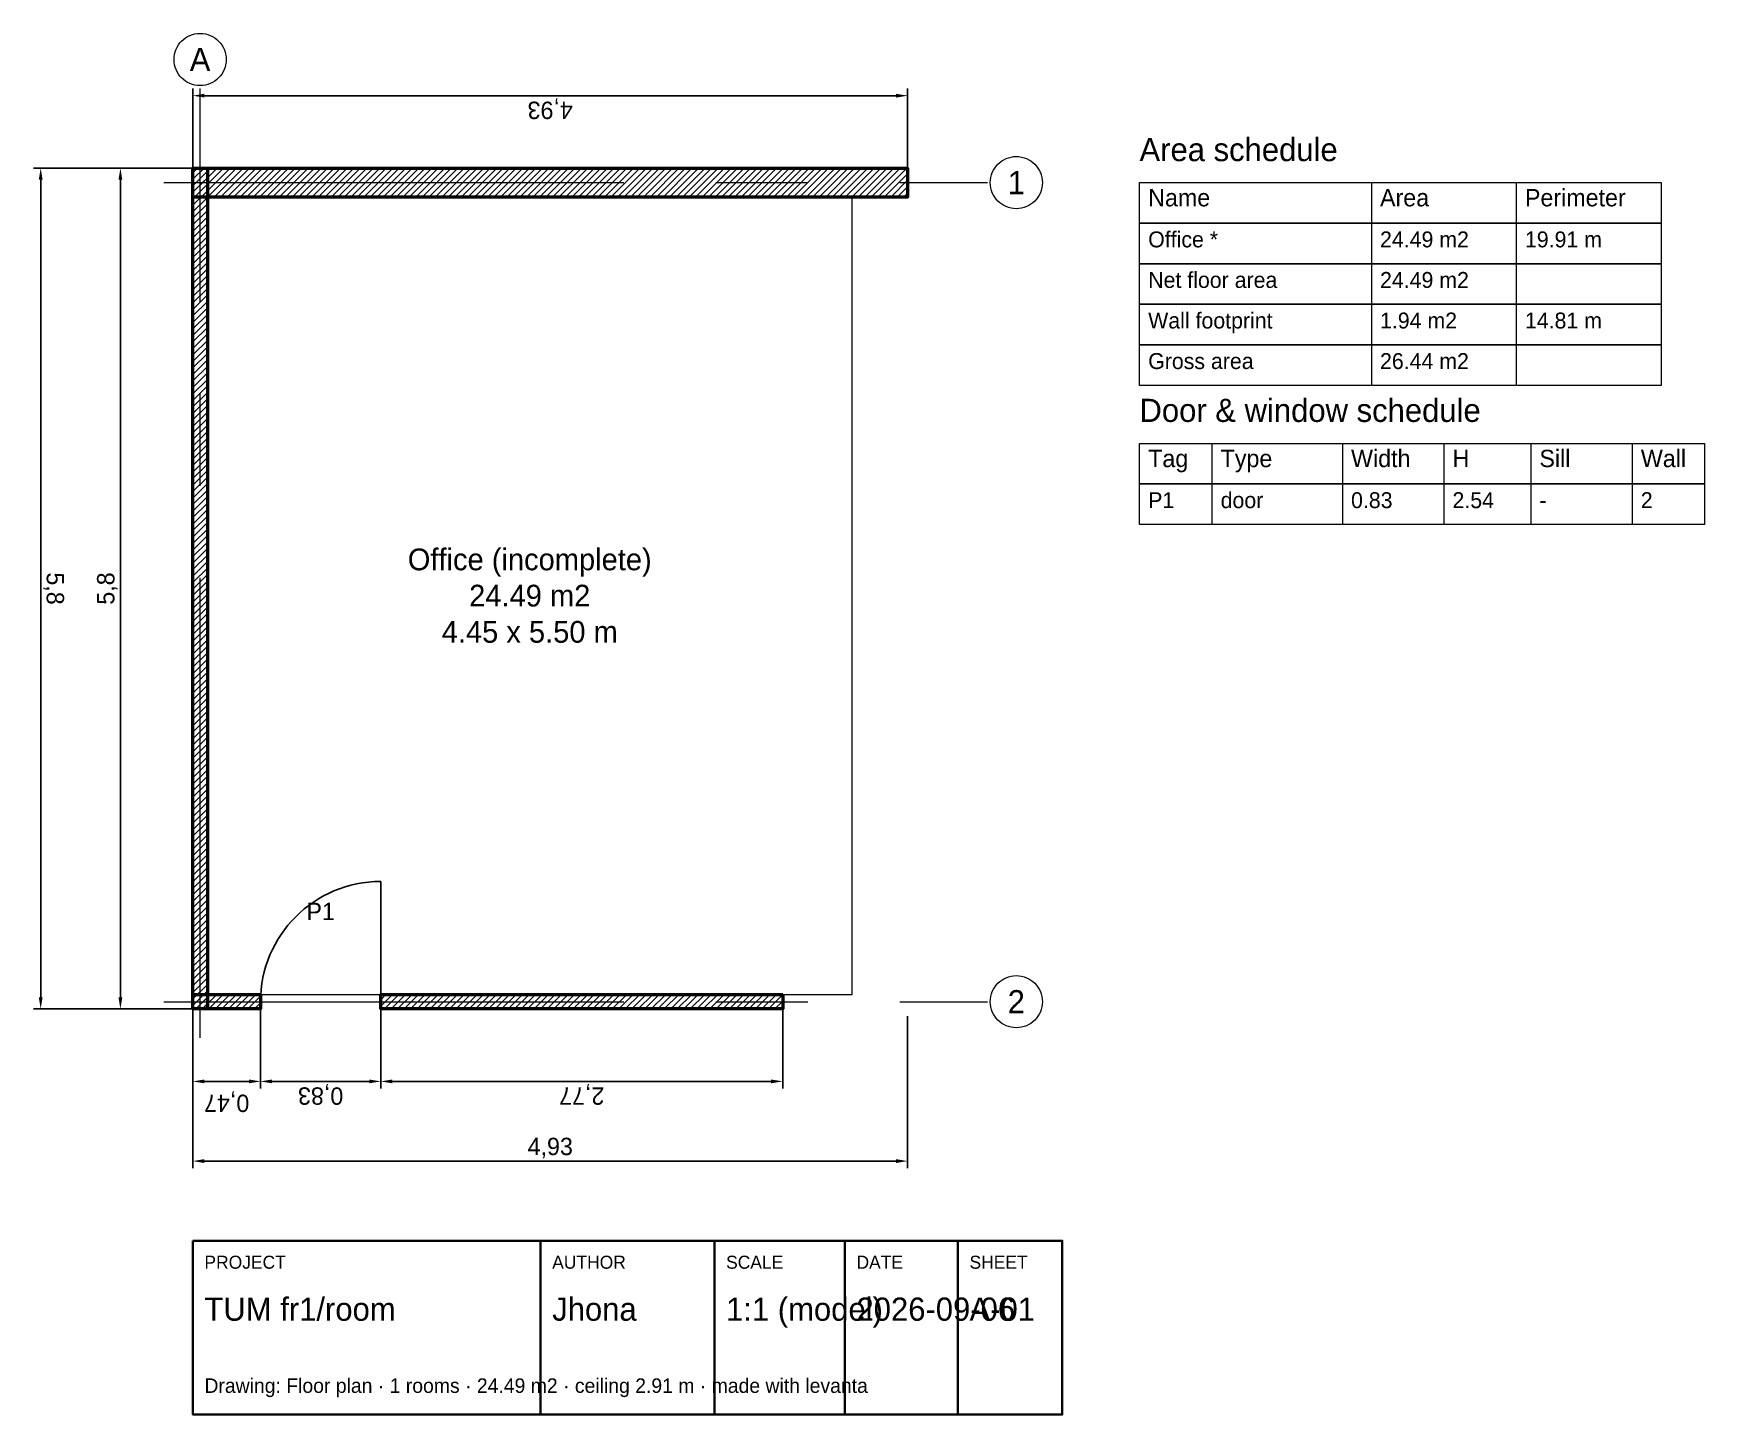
# Model space of a CAD drawing. Header units: metres. Extents: x -3.2 to 8.3, y -6 to 3.5.
import ezdxf
from ezdxf.enums import TextEntityAlignment as Align

# ---------------------------------------------------------------- set-up
doc = ezdxf.new("R2010")
doc.units = ezdxf.units.M
doc.linetypes.add('CENTER', pattern=[5.08, 3.175, -0.635, 0.635, -0.635])
doc.linetypes.add('DASHED', pattern=[1.524, 1.27, -0.254])
for name, color, linetype, lineweight in [('A-ANNO-DIMS', 4, 'CONTINUOUS', 13), ('A-ANNO-TABL', 7, 'CONTINUOUS', 18), ('A-ANNO-TEXT', 7, 'CONTINUOUS', 18), ('A-ANNO-TTLB', 7, 'CONTINUOUS', 35), ('A-AREA', 3, 'CONTINUOUS', 18), ('A-AREA-OPEN', 8, 'DASHED', 18), ('A-DOOR', 30, 'CONTINUOUS', 25), ('A-GRID', 1, 'CENTER', 13), ('A-WALL', 7, 'CONTINUOUS', 50), ('A-WALL-PATT', 8, 'CONTINUOUS', 13)]:
    doc.layers.add(name, color=color, linetype=linetype, lineweight=lineweight)
doc.dimstyles.new('LEVANTA', dxfattribs={"dimtxt": 0.12, "dimasz": 0.08, "dimexe": 0.05, "dimexo": 0.05, "dimgap": 0.03, "dimtad": 1, "dimcen": 2.5, "dimazin": 3, "dimtfac": 1, "dimtmove": 0, "dimatfit": 3})

# ---------------------------------------------------------------- blocks, each defined once
blk = doc.blocks.new('LEVANTA_DOOR')
at = {"layer": 'A-DOOR'}
blk.add_line((0, 0), (0, 1), dxfattribs=at)
blk.add_arc((0, 0), 1, 0, 90, dxfattribs=at)

msp = doc.modelspace()

# ---------------------------------------------------------------- hatches: boundary and pattern name
at = {"layer": 'A-WALL-PATT'}
h = msp.add_hatch(dxfattribs=at)
h.set_pattern_fill('ANSI31', scale=0.01)
h.paths.add_polyline_path([(-2.139, 2.563), (-2.039, 2.563), (-2.039, -3.241), (-2.139, -3.241), (-2.139, 2.563)])
h = msp.add_hatch(dxfattribs=at)
h.set_pattern_fill('ANSI31', scale=0.01)
h.paths.add_polyline_path([(-2.139, 2.363), (-2.139, 2.563), (2.794, 2.563), (2.794, 2.363), (-2.139, 2.363)])
h = msp.add_hatch(dxfattribs=at)
h.set_pattern_fill('ANSI31', scale=0.01)
h.paths.add_polyline_path([(-2.139, -3.141), (-1.672, -3.141), (-1.672, -3.241), (-2.139, -3.241), (-2.139, -3.141)])
h = msp.add_hatch(dxfattribs=at)
h.set_pattern_fill('ANSI31', scale=0.01)
h.paths.add_polyline_path([(1.932, -3.141), (1.932, -3.241), (-0.842, -3.241), (-0.842, -3.141), (1.932, -3.141)])

# ---------------------------------------------------------------- linework, layer by layer
at = {"layer": 'A-ANNO-TABL'}
for p, q in [((5.994, 2.463), (5.994, 2.183)), ((6.994, 2.463), (6.994, 2.183)), ((5.994, 2.183), (5.994, 1.903)), ((6.994, 2.183), (6.994, 1.903)), ((5.994, 1.903), (5.994, 1.623)), ((6.994, 1.903), (6.994, 1.623)), ((5.994, 1.623), (5.994, 1.343)), ((6.994, 1.623), (6.994, 1.343)), ((5.994, 1.343), (5.994, 1.063)), ((6.994, 1.343), (6.994, 1.063)), ((4.894, 0.663), (4.894, 0.383)), ((5.794, 0.663), (5.794, 0.383)), ((6.494, 0.663), (6.494, 0.383)), ((7.094, 0.663), (7.094, 0.383)), ((7.794, 0.663), (7.794, 0.383)), ((4.894, 0.383), (4.894, 0.103)), ((5.794, 0.383), (5.794, 0.103)), ((6.494, 0.383), (6.494, 0.103)), ((7.094, 0.383), (7.094, 0.103)), ((7.794, 0.383), (7.794, 0.103))]:
    msp.add_line(p, q, dxfattribs=at)
for points in [[(4.394, 2.463), (7.994, 2.463), (7.994, 2.183), (4.394, 2.183)], [(4.394, 2.183), (7.994, 2.183), (7.994, 1.903), (4.394, 1.903)], [(4.394, 1.903), (7.994, 1.903), (7.994, 1.623), (4.394, 1.623)], [(4.394, 1.623), (7.994, 1.623), (7.994, 1.343), (4.394, 1.343)], [(4.394, 1.343), (7.994, 1.343), (7.994, 1.063), (4.394, 1.063)], [(4.394, 0.663), (8.294, 0.663), (8.294, 0.383), (4.394, 0.383)], [(4.394, 0.383), (8.294, 0.383), (8.294, 0.103), (4.394, 0.103)]]:
    msp.add_lwpolyline(points, close=True, dxfattribs=at)
at = {"layer": 'A-ANNO-TTLB'}
for p, q in [((0.261, -4.841), (0.261, -6.041)), ((1.461, -4.841), (1.461, -6.041)), ((2.361, -4.841), (2.361, -6.041)), ((3.141, -4.841), (3.141, -6.041))]:
    msp.add_line(p, q, dxfattribs=at)
msp.add_lwpolyline([(-2.139, -4.841), (3.861, -4.841), (3.861, -6.041), (-2.139, -6.041)], close=True, dxfattribs=at)
at = {"layer": 'A-AREA'}
msp.add_lwpolyline([(-2.039, 2.363), (-2.039, -3.141), (2.411, -3.141), (2.411, 2.363)], close=True, dxfattribs=at)
at = {"layer": 'A-AREA-OPEN'}
for p, q in [((2.411, -3.141), (2.411, 2.213)), ((2.082, -3.141), (2.411, -3.141))]:
    msp.add_line(p, q, dxfattribs=at)
at = {"layer": 'A-GRID'}
for p, q in [((-2.089, -3.441), (-2.089, 3.113)), ((-2.339, 2.463), (3.344, 2.463)), ((-2.339, -3.191), (3.344, -3.191))]:
    msp.add_line(p, q, dxfattribs=at)
for centre in [(-2.089, 3.313), (3.544, 2.463), (3.544, -3.191)]:
    msp.add_circle(centre, 0.18, dxfattribs=at)
at = {"layer": 'A-WALL'}
for points in [[(-2.139, 2.563), (-2.039, 2.563), (-2.039, -3.241), (-2.139, -3.241), (-2.139, 2.563)], [(-2.139, 2.363), (-2.139, 2.563), (2.794, 2.563), (2.794, 2.363), (-2.139, 2.363)], [(-2.139, -3.141), (-1.672, -3.141), (-1.672, -3.241), (-2.139, -3.241), (-2.139, -3.141)], [(1.932, -3.141), (1.932, -3.241), (-0.842, -3.241), (-0.842, -3.141), (1.932, -3.141)]]:
    msp.add_lwpolyline(points, close=True, dxfattribs=at)

# ---------------------------------------------------------------- block references
at = {"layer": 'A-DOOR', "xscale": 0.830000000000001, "yscale": -0.830000000000001, "rotation": 180}
msp.add_blockref('LEVANTA_DOOR', (-0.842, -3.191), dxfattribs=at)

# ---------------------------------------------------------------- texts
at = {"layer": 'A-ANNO-TABL'}
for s, height, p in [('Area schedule', 0.16, (4.394, 2.563)), ('Perimeter', 0.12, (7.054, 2.263)), ('Name', 0.12, (4.454, 2.263)), ('Area', 0.12, (6.054, 2.263)), ('Office *', 0.11, (4.454, 1.983)), ('24.49 m2', 0.11, (6.054, 1.983)), ('19.91 m', 0.11, (7.054, 1.983)), ('Net floor area', 0.11, (4.454, 1.703)), ('24.49 m2', 0.11, (6.054, 1.703)), ('Wall footprint', 0.11, (4.454, 1.423)), ('1.94 m2', 0.11, (6.054, 1.423)), ('14.81 m', 0.11, (7.054, 1.423)), ('Gross area', 0.11, (4.454, 1.143)), ('26.44 m2', 0.11, (6.054, 1.143)), ('Door & window schedule', 0.16, (4.394, 0.763)), ('Tag', 0.12, (4.454, 0.463)), ('Type', 0.12, (4.954, 0.463)), ('Width', 0.12, (5.854, 0.463)), ('H', 0.12, (6.554, 0.463)), ('Sill', 0.12, (7.154, 0.463)), ('Wall', 0.12, (7.854, 0.463)), ('P1', 0.11, (4.454, 0.183)), ('door', 0.11, (4.954, 0.183)), ('0.83', 0.11, (5.854, 0.183)), ('2.54', 0.11, (6.554, 0.183)), ('-', 0.11, (7.154, 0.183)), ('2', 0.11, (7.854, 0.183))]:
    msp.add_text(s, height=height, dxfattribs=at).set_placement(p, align=Align.BOTTOM_LEFT)
at = {"layer": 'A-ANNO-TEXT'}
msp.add_text('P1', height=0.12, dxfattribs=at).set_placement((-1.257, -2.568), align=Align.MIDDLE_CENTER)
at = {"layer": 'A-ANNO-TEXT', "insert": (0.186, -0.389), "char_height": 0.15, "attachment_point": 5}
msp.add_mtext('Office (incomplete)\\P24.49 m2\\P4.45 x 5.50 m', dxfattribs=at)
at = {"layer": 'A-ANNO-TTLB'}
for s, height, p in [('PROJECT', 0.09, (-2.059, -5.061)), ('AUTHOR', 0.09, (0.341, -5.061)), ('SCALE', 0.09, (1.541, -5.061)), ('DATE', 0.09, (2.441, -5.061)), ('SHEET', 0.09, (3.221, -5.061)), ('TUM fr1/room', 0.16, (-2.059, -5.441)), ('Jhona', 0.16, (0.341, -5.441)), ('1:1 (model)', 0.16, (1.541, -5.441)), ('2026-09-06', 0.16, (2.441, -5.441)), ('A-01', 0.16, (3.221, -5.441)), ('Drawing: Floor plan · 1 rooms · 24.49 m2 · ceiling 2.91 m · made with levanta', 0.1, (-2.059, -5.921))]:
    msp.add_text(s, height=height, dxfattribs=at).set_placement(p, align=Align.BOTTOM_LEFT)
at = {"layer": 'A-GRID'}
for s, p in [('A', (-2.089, 3.313)), ('1', (3.544, 2.463)), ('2', (3.544, -3.191))]:
    msp.add_text(s, height=0.16, dxfattribs=at).set_placement(p, align=Align.MIDDLE_CENTER)

# ---------------------------------------------------------------- dimensions: what is measured, and where the dimension line sits
at = {"layer": 'A-ANNO-DIMS'}
for base, p1, p2, angle in [((2.794, 3.063), (2.794, 2.463), (-2.139, 2.463), 180), ((-3.189, 2.563), (-2.139, 2.563), (-2.139, -3.241), 270), ((-2.639, -3.241), (-2.089, -3.241), (-2.089, 2.563), 90), ((-1.672, -3.741), (-1.672, -3.191), (-2.139, -3.191), 180), ((-0.842, -3.741), (-0.842, -3.191), (-1.672, -3.191), 180), ((1.932, -3.741), (1.932, -3.191), (-0.842, -3.191), 180)]:
    msp.add_linear_dim(base=base, p1=p1, p2=p2, angle=angle, dimstyle='LEVANTA', dxfattribs=at).render()
msp.add_linear_dim(base=(-2.139, -4.291), p1=(-2.139, -3.241), p2=(2.794, -3.241), dimstyle='LEVANTA', dxfattribs=at).render()

doc.saveas('drawing.dxf')
